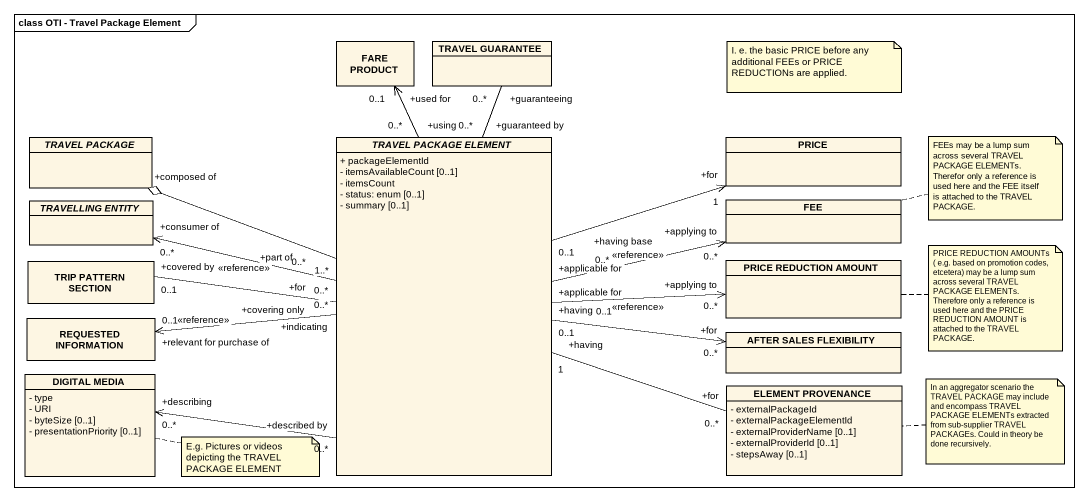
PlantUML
@startuml
mainframe class OTI - Travel Package Element
hide circle
hide empty members
skinparam classAttributeIconSize 0
class "FARE PRODUCT" as FARE_PRODUCT
class "TRAVEL GUARANTEE" as TRAVEL_GUARANTEE
abstract class "TRAVEL PACKAGE" as TRAVEL_PACKAGE
abstract class "TRAVEL PACKAGE ELEMENT" as TRAVEL_PACKAGE_ELEMENT {
  + packageElementId
  - itemsAvailableCount [0..1]
  - itemsCount
  - status: enum [0..1]
  - summary [0..1]
}
class PRICE
abstract class "TRAVELLING ENTITY" as TRAVELLING_ENTITY
class FEE
class "TRIP PATTERN SECTION" as TRIP_PATTERN_SECTION
class "PRICE REDUCTION AMOUNT" as PRICE_REDUCTION_AMOUNT
class "REQUESTED INFORMATION" as REQUESTED_INFORMATION
class "AFTER SALES FLEXIBILITY" as AFTER_SALES_FLEXIBILITY
class "DIGITAL MEDIA" as DIGITAL_MEDIA {
  - type
  - URI
  - byteSize [0..1]
  - presentationPriority [0..1]
}
class "ELEMENT PROVENANCE" as ELEMENT_PROVENANCE {
  - externalPackageId
  - externalPackageElementId
  - externalProviderName [0..1]
  - externalProviderId [0..1]
  - stepsAway [0..1]
}
FARE_PRODUCT "+used for\n0..1" <-- "+using\n0..*" TRAVEL_PACKAGE_ELEMENT
TRAVEL_GUARANTEE "+guaranteeing\n0..*" -- "+guaranteed by\n0..*" TRAVEL_PACKAGE_ELEMENT
TRAVEL_PACKAGE "+composed of" o-right- "+part of\n1..*" TRAVEL_PACKAGE_ELEMENT
TRAVEL_PACKAGE_ELEMENT "+having base\n0..1" -right-> "+for\n1" PRICE
TRAVEL_PACKAGE_ELEMENT "+for\n0..*" -left-> "+consumer of\n0..*" TRAVELLING_ENTITY : <<reference>>
TRAVEL_PACKAGE_ELEMENT "+covering only\n0..*" -left- "+covered by\n0..1" TRIP_PATTERN_SECTION
TRAVEL_PACKAGE_ELEMENT "+indicating\n0..*" -left-> "+relevant for purchase of\n0..1" REQUESTED_INFORMATION : <<reference>>
FEE "+applying to\n0..*" <-left- "+applicable for\n0..*" TRAVEL_PACKAGE_ELEMENT : <<reference>>
PRICE_REDUCTION_AMOUNT "+applying to\n0..*" <-left- "+applicable for\n0..1" TRAVEL_PACKAGE_ELEMENT : <<reference>>
AFTER_SALES_FLEXIBILITY "+for\n0..*" <-left- "+having\n0..1" TRAVEL_PACKAGE_ELEMENT
DIGITAL_MEDIA "+describing\n0..*" <-right- "+described by\n0..*" TRAVEL_PACKAGE_ELEMENT
ELEMENT_PROVENANCE "+for\n0..*" -left- "+having\n1" TRAVEL_PACKAGE_ELEMENT
note as N1
  I. e. the basic PRICE before any additional FEEs or PRICE REDUCTIONs are applied.
end note
note right of FEE : FEEs may be a lump sum across several TRAVEL PACKAGE ELEMENTs. Therefor only a reference is used here and the FEE itself is attached to the TRAVEL PACKAGE.
note right of PRICE_REDUCTION_AMOUNT : PRICE REDUCTION AMOUNTs ( e.g. based on promotion codes, etcetera) may be a lump sum across several TRAVEL PACKAGE ELEMENTs. Therefore only a reference is used here and the PRICE REDUCTION AMOUNT is attached to the TRAVEL PACKAGE.
note right of ELEMENT_PROVENANCE : In an aggregator scenario the TRAVEL PACKAGE may include and encompass TRAVEL PACKAGE ELEMENTs extracted from sub-supplier TRAVEL PACKAGEs. Could in theory be done recursively.
note right of DIGITAL_MEDIA : E.g. Pictures or videos depicting the TRAVEL PACKAGE ELEMENT
@enduml
